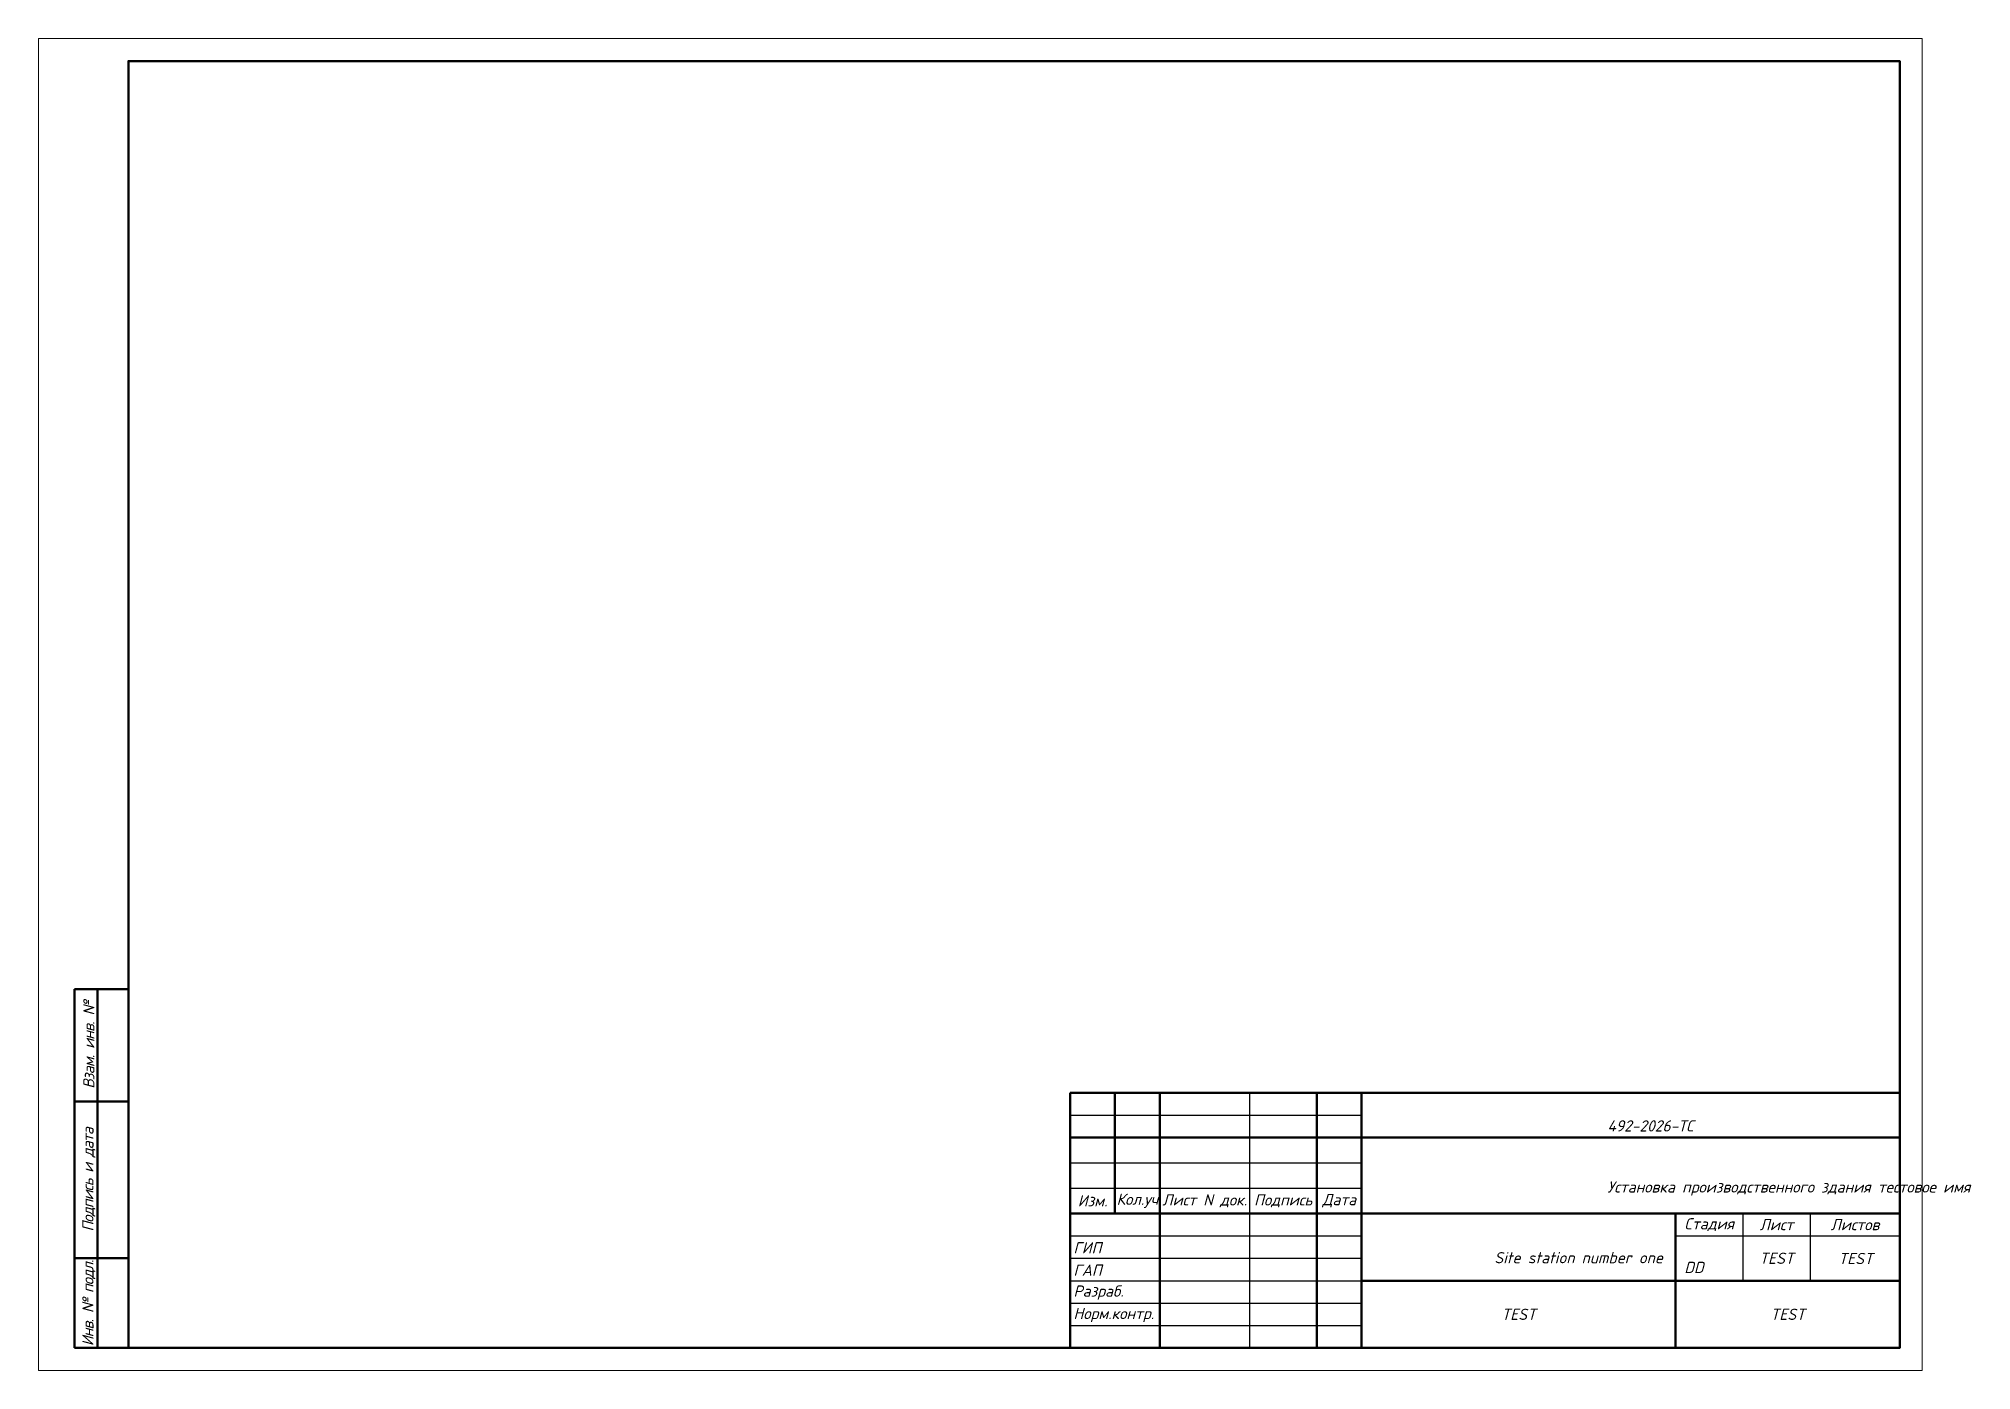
# Model space of a CAD drawing. Header units: millimetres. Extents: x 783 to 1214, y 473 to 770.
import ezdxf
from ezdxf.enums import TextEntityAlignment as Align

# ---------------------------------------------------------------- set-up
doc = ezdxf.new("R2010")
doc.units = ezdxf.units.MM
doc.layers.add('001_GP_ШТАМП', color=7, linetype='Continuous', lineweight=25)
doc.layers.add('Тепловые сети', color=6, linetype='Continuous', lineweight=50)
doc.styles.add('ISO_KBK', font='isocpeui.ttf')
doc.styles.add('ISOCPEUR_2.5', font='isocpeui.ttf', dxfattribs={"height": 2.5})
doc.styles.get("Standard").update_dxf_attribs({"font": 'arial.ttf'})

# ---------------------------------------------------------------- blocks, each defined once
blk = doc.blocks.new('title_block')
at = {"layer": '001_GP_ШТАМП', "lineweight": 50, "ltscale": 100}
for p, q in [((1012.98, 534.52), (1197.98, 534.52)), ((1012.98, 534.52), (1012.98, 477.61)), ((1022.98, 534.52), (1022.98, 507.61)), ((1032.98, 534.52), (1032.98, 477.61)), ((1067.98, 534.52), (1067.98, 477.61)), ((1077.98, 534.52), (1077.98, 477.61)), ((1012.98, 524.52), (1197.98, 524.52)), ((1012.98, 507.61), (1197.98, 507.61)), ((1147.98, 507.61), (1147.98, 477.61)), ((1077.98, 492.61), (1197.98, 492.61))]:
    blk.add_line(p, q, dxfattribs=at)
at = {"layer": 'Тепловые сети', "color": 18, "lineweight": 25, "true_color": 0x000000}
for p, q in [((1052.98, 534.52), (1052.98, 477.61)), ((1197.98, 534.52), (1197.98, 477.61)), ((1012.98, 529.52), (1077.98, 529.52)), ((1012.98, 518.88), (1077.98, 518.88)), ((1012.98, 513.25), (1077.98, 513.25)), ((1162.98, 507.61), (1162.98, 492.61)), ((1177.98, 507.61), (1177.98, 492.61)), ((1012.98, 502.61), (1077.98, 502.61)), ((1147.98, 502.61), (1197.98, 502.61)), ((1012.98, 497.61), (1077.98, 497.61)), ((1012.98, 492.61), (1077.98, 492.61)), ((1012.98, 487.61), (1077.98, 487.61)), ((1012.98, 482.61), (1077.98, 482.61)), ((1012.98, 477.61), (1197.98, 477.61))]:
    blk.add_line(p, q, dxfattribs=at)
for tag, p in [('FIELD1', (1132.79, 528.38)), ('FIELD2', (1132.79, 514.76)), ('FIELD3', (1107.57, 498.99)), ('FIELD4', (1149.93, 496.83))]:
    blk.add_attdef(tag, p, '', height=2.5)
at = {"layer": '001_GP_ШТАМП', "char_height": 2.5, "attachment_point": 5, "rotation": 0.0005, "style": 'ISO_KBK'}
for s, insert, width in [('\\pxsm0.8;Изм.', (1017.98, 510.43), 10), ('{\\C256;\\c0;Кол.уч}', (1027.98, 510.43), 10), ('{\\C256;\\c0;Лист N док.}', (1042.98, 510.43), 20), ('{\\C256;\\c0;Подпись}', (1060.48, 510.43), 15), ('{\\C256;\\c0;Дата}', (1072.98, 510.43), 10), ('\\pxsm0.8;Стадия', (1155.48, 505.11), 15), ('\\pxsm0.8;Лист', (1170.48, 505.11), 15), ('\\pxsm0.8;Листов', (1187.98, 505.11), 20), ('\\pxi-5.2,l6,sm0.8,ql;ГИП', (1021.71, 499.96), 20), ('\\pxi-5.2,l6,sm0.8,ql;ГАП', (1021.71, 494.96), 20), ('\\pxsm0.8;TEST', (1170.48, 497.61), 14.9999), ('\\pxsm0.8;TEST', (1188.12, 497.56), 14.9999), ('\\pxi-5.2,l6,sm0.8,ql;Разраб.', (1021.71, 489.96), 20), ('\\pxi-5.2,l6,sm0.8,ql;Норм.контр.', (1021.71, 484.96), 20), ('\\pxsm0.8;TEST', (1112.98, 485.11), 69.9999), ('\\pxsm0.8;TEST', (1172.98, 485.11), 50.0001)]:
    blk.add_mtext(s, dxfattribs=dict(at, insert=insert, width=width))

msp = doc.modelspace()

# ---------------------------------------------------------------- linework, layer by layer
at = {"lineweight": 30}
msp.add_line((1197.98, 676.6), (1197.98, 645.6), dxfattribs=at)
at = {"layer": '001_GP_ШТАМП', "lineweight": 50, "ltscale": 100}
for p, q in [((790.98, 477.61), (790.98, 557.61)), ((802.98, 557.61), (790.98, 557.61)), ((796.11, 477.61), (796.11, 557.61)), ((802.98, 532.61), (790.98, 532.61)), ((802.98, 497.61), (790.98, 497.61)), ((802.98, 477.61), (790.98, 477.61))]:
    msp.add_line(p, q, dxfattribs=at)
at = {"layer": '001_GP_ШТАМП', "lineweight": 13, "ltscale": 100}
msp.add_lwpolyline([(782.98, 472.61), (782.98, 769.61), (1202.98, 769.61), (1202.98, 472.61)], close=True, dxfattribs=at)
at = {"layer": '001_GP_ШТАМП', "lineweight": 50, "ltscale": 100}
msp.add_lwpolyline([(802.98, 477.61), (802.98, 764.61), (1197.98, 764.61), (1197.98, 477.61)], close=True, dxfattribs=at)
at = {"layer": 'Тепловые сети', "color": 0, "linetype": 'Continuous', "lineweight": 30}
msp.add_line((1197.98, 755.6), (1197.98, 676.6), dxfattribs=at)

# ---------------------------------------------------------------- block references
ref = msp.add_blockref('title_block', (0, 0))
ref.add_attrib('FIELD1', '492-2026-ТС', dxfattribs={"height": 2.5, "style": 'ISOCPEUR_2.5'}).set_placement((1132.79, 528.38), align=Align.TOP_LEFT)
ref.add_attrib('FIELD2', 'Установка производственного здания тестовое имя', dxfattribs={"height": 2.5, "style": 'ISOCPEUR_2.5'}).set_placement((1132.79, 514.76), align=Align.TOP_LEFT)
ref.add_attrib('FIELD3', 'Site station number one', dxfattribs={"height": 2.5, "style": 'ISOCPEUR_2.5'}).set_placement((1107.57, 498.99), align=Align.TOP_LEFT)
ref.add_attrib('FIELD4', 'DD', dxfattribs={"height": 2.5, "style": 'ISOCPEUR_2.5'}).set_placement((1149.93, 496.83), align=Align.TOP_LEFT)

# ---------------------------------------------------------------- texts
at = {"layer": '001_GP_ШТАМП', "char_height": 2.5, "attachment_point": 5, "rotation": 90.0005, "style": 'ISO_KBK'}
for s, insert, width in [('\\pxsm0.8;{\\T0.9;Взам. инв. №}', (794.16, 545.11), 25), ('\\pxsm0.8;{\\T0.9;Подпись и дата}', (794.16, 515.11), 35), ('\\pxsm0.8;{\\T0.9;Инв. № подл.}', (794.16, 487.61), 20)]:
    msp.add_mtext(s, dxfattribs=dict(at, insert=insert, width=width))

doc.saveas('drawing.dxf')
